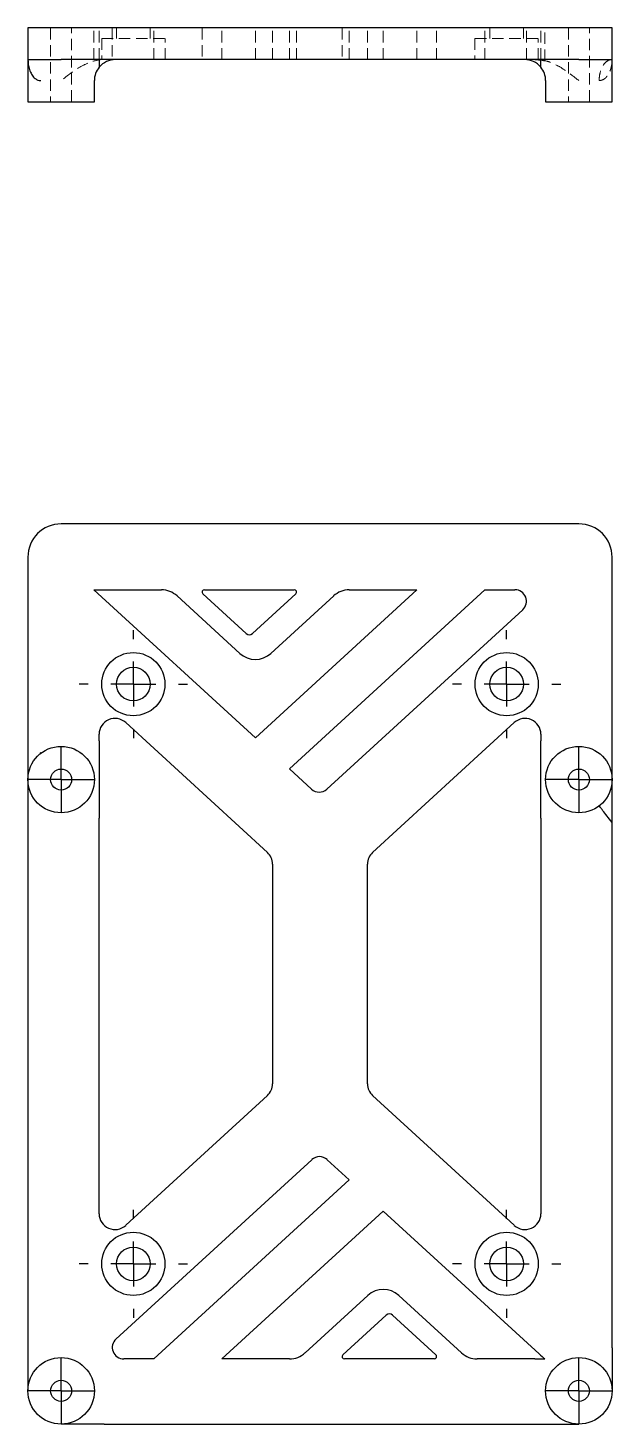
# Model space of a CAD drawing. Header units: millimetres. Extents: x 51 to 227, y 7 to 162.
# Drawn here: x 50.6 to 115.4, y 7 to 162.1 of the extents above.
import ezdxf

# ---------------------------------------------------------------- set-up
doc = ezdxf.new("R2010")
doc.units = ezdxf.units.MM
doc.linetypes.add('HIDDEN', pattern=[1.905, 1.27, -0.635])
doc.layers.add('10', color=7, linetype='Continuous')

# ---------------------------------------------------------------- blocks, each defined once
blk = doc.blocks.new('SW_CENTERMARKSYMBOL_0')
at = {"layer": '10', "color": 0}
for p, q in [((0, 2.5), (0, 3.67)), ((0, 0), (0, 2.5)), ((-2.5, 0), (-3.67, 0)), ((0, 0), (-2.5, 0)), ((0, 0), (0, -2.5)), ((0, 0), (2.5, 0)), ((2.5, 0), (3.67, 0)), ((0, -2.5), (0, -3.67))]:
    blk.add_line(p, q, dxfattribs=at)
blk = doc.blocks.new('SW_CENTERMARKSYMBOL_1')
at = {"layer": '10', "color": 0}
for p, q in [((0, 5), (0, 6.01)), ((0, 0), (0, 2.5)), ((-5, 0), (-6.01, 0)), ((0, 0), (-2.5, 0)), ((0, 0), (0, -2.5)), ((0, 0), (2.5, 0)), ((5, 0), (6.01, 0)), ((0, -5), (0, -6.01))]:
    blk.add_line(p, q, dxfattribs=at)
blk = doc.blocks.new('SW_CENTERMARKSYMBOL_2')
at = {"layer": '10', "color": 0}
for p, q in [((0, 5), (0, 6.01)), ((0, 0), (0, 2.5)), ((-5, 0), (-6.01, 0)), ((0, 0), (-2.5, 0)), ((0, 0), (0, -2.5)), ((0, 0), (2.5, 0)), ((5, 0), (6.01, 0)), ((0, -5), (0, -6.01))]:
    blk.add_line(p, q, dxfattribs=at)
blk = doc.blocks.new('SW_CENTERMARKSYMBOL_3')
at = {"layer": '10', "color": 0}
for p, q in [((0, 2.5), (0, 3.67)), ((0, 0), (0, 2.5)), ((-2.5, 0), (-3.67, 0)), ((0, 0), (-2.5, 0)), ((0, 0), (0, -2.5)), ((0, 0), (2.5, 0)), ((2.5, 0), (3.67, 0)), ((0, -2.5), (0, -3.67))]:
    blk.add_line(p, q, dxfattribs=at)
blk = doc.blocks.new('SW_CENTERMARKSYMBOL_4')
at = {"layer": '10', "color": 0}
for p, q in [((0, 2.5), (0, 3.67)), ((0, 0), (0, 2.5)), ((-2.5, 0), (-3.67, 0)), ((0, 0), (-2.5, 0)), ((0, 0), (0, -2.5)), ((0, 0), (2.5, 0)), ((2.5, 0), (3.67, 0)), ((0, -2.5), (0, -3.67))]:
    blk.add_line(p, q, dxfattribs=at)
blk = doc.blocks.new('SW_CENTERMARKSYMBOL_5')
at = {"layer": '10', "color": 0}
for p, q in [((0, 5), (0, 6.01)), ((0, 0), (0, 2.5)), ((-5, 0), (-6.01, 0)), ((0, 0), (-2.5, 0)), ((0, 0), (0, -2.5)), ((0, 0), (2.5, 0)), ((5, 0), (6.01, 0)), ((0, -5), (0, -6.01))]:
    blk.add_line(p, q, dxfattribs=at)
blk = doc.blocks.new('SW_CENTERMARKSYMBOL_6')
at = {"layer": '10', "color": 0}
for p, q in [((0, 5), (0, 6.01)), ((0, 0), (0, 2.5)), ((-5, 0), (-6.01, 0)), ((0, 0), (-2.5, 0)), ((0, 0), (0, -2.5)), ((0, 0), (2.5, 0)), ((5, 0), (6.01, 0)), ((0, -5), (0, -6.01))]:
    blk.add_line(p, q, dxfattribs=at)
blk = doc.blocks.new('SW_CENTERMARKSYMBOL_7')
at = {"layer": '10', "color": 0}
for p, q in [((0, 2.5), (0, 3.67)), ((0, 0), (0, 2.5)), ((-2.5, 0), (-3.67, 0)), ((0, 0), (-2.5, 0)), ((0, 0), (0, -2.5)), ((0, 0), (2.5, 0)), ((2.5, 0), (3.67, 0)), ((0, -2.5), (0, -3.67))]:
    blk.add_line(p, q, dxfattribs=at)

msp = doc.modelspace()

# ---------------------------------------------------------------- linework, layer by layer
at = {"color": 7, "linetype": 'Continuous', "lineweight": 25}
for p, q in [((50.56, 162.1), (50.56, 158.59)), ((54.25, 162.1), (50.56, 162.1)), ((111.75, 162.1), (54.25, 162.1)), ((115.44, 162.1), (111.75, 162.1)), ((115.44, 158.59), (115.44, 162.1)), ((50.56, 158.59), (50.56, 153.9)), ((50.56, 158.59), (54.25, 158.59)), ((111.75, 158.59), (54.25, 158.59)), ((107.34, 158.59), (107.5, 158.54)), ((111.75, 158.59), (115.44, 158.59)), ((115.44, 153.9), (115.44, 158.59)), ((57.94, 153.9), (57.94, 156.24)), ((108.06, 156.24), (108.06, 153.9)), ((50.56, 153.9), (57.94, 153.9)), ((108.06, 153.9), (115.44, 153.9)), ((111.75, 107), (54.25, 107)), ((50.56, 103.31), (50.56, 83.38)), ((115.44, 83.38), (115.44, 103.31)), ((57.89, 99.67), (65.4, 99.67)), ((75.82, 83.24), (57.89, 99.67)), ((70.16, 99.67), (80.14, 99.67)), ((93.76, 99.67), (75.82, 83.24)), ((79.6, 79.78), (101.32, 99.67)), ((86.24, 99.67), (93.76, 99.67)), ((101.32, 99.67), (104.65, 99.67)), ((67.13, 99), (74.1, 92.61)), ((74.8, 94.81), (69.98, 99.23)), ((80.31, 99.23), (75.49, 94.81)), ((77.55, 92.61), (84.52, 99)), ((105.51, 97.46), (83.77, 77.54)), ((61.42, 84.92), (77.16, 70.5)), ((88.84, 70.5), (104.58, 84.92)), ((50.56, 83.38), (50.56, 78.6)), ((58.47, 82.91), (58.47, 83.63)), ((107.53, 83.63), (107.53, 82.91)), ((115.44, 78.6), (115.44, 83.38)), ((51.94, 81.59), (52, 81.52)), ((82.05, 77.54), (79.6, 79.78)), ((50.56, 78.6), (50.56, 73.83)), ((115.44, 73.83), (115.44, 78.6)), ((50.56, 73.83), (50.56, 15.46)), ((58.47, 30.37), (58.47, 74.3)), ((107.53, 74.3), (107.53, 30.37)), ((115.44, 15.46), (115.44, 73.83)), ((77.73, 69.2), (77.73, 44.8)), ((88.27, 44.8), (88.27, 69.2)), ((77.16, 43.5), (61.42, 29.08)), ((104.58, 29.08), (88.84, 43.5)), ((60.34, 16.45), (82.08, 36.37)), ((83.81, 36.37), (86.25, 34.13)), ((86.25, 34.13), (64.54, 14.23)), ((72.1, 14.23), (90.03, 30.67)), ((90.03, 30.67), (107.34, 14.81)), ((88.31, 21.29), (81.34, 14.9)), ((98.73, 14.9), (91.76, 21.29)), ((85.54, 14.68), (90.36, 19.09)), ((91.05, 19.09), (95.87, 14.68)), ((64.54, 14.23), (61.21, 14.23)), ((79.61, 14.23), (72.1, 14.23)), ((95.7, 14.23), (85.71, 14.23)), ((106.87, 14.23), (100.45, 14.23)), ((59.02, 7), (106.98, 7))]:
    msp.add_line(p, q, dxfattribs=at)
at = {"color": 7, "linetype": 'HIDDEN', "lineweight": 18}
for p, q in [((53.08, 162.1), (53.08, 153.9)), ((55.42, 153.9), (55.42, 162.1)), ((57.89, 158.59), (57.89, 162.1)), ((58.47, 158.59), (58.47, 162.1)), ((59.93, 162.1), (59.93, 158.59)), ((60.4, 162.1), (60.4, 160.93)), ((64.15, 160.93), (64.15, 162.1)), ((64.54, 158.59), (64.54, 162.1)), ((69.9, 162.1), (69.9, 158.59)), ((72.1, 158.59), (72.1, 162.1)), ((75.82, 158.59), (75.82, 162.1)), ((77.73, 158.59), (77.73, 162.1)), ((79.6, 158.59), (79.6, 162.1)), ((80.4, 158.59), (80.4, 162.1)), ((85.46, 162.1), (85.46, 158.59)), ((86.25, 158.59), (86.25, 162.1)), ((88.27, 158.59), (88.27, 162.1)), ((88.27, 162.1), (88.27, 162.1)), ((90.03, 158.59), (90.03, 162.1)), ((93.76, 158.59), (93.76, 162.1)), ((95.95, 158.59), (95.95, 162.1)), ((101.32, 158.59), (101.32, 162.1)), ((101.85, 162.1), (101.85, 160.93)), ((105.6, 160.93), (105.6, 162.1)), ((105.93, 158.59), (105.93, 162.1)), ((107.53, 158.59), (107.53, 162.1)), ((107.53, 162.1), (107.53, 162.1)), ((107.97, 158.43), (107.97, 162.1)), ((110.58, 162.1), (110.58, 153.9)), ((112.92, 153.9), (112.92, 162.1)), ((58.76, 160.93), (65.79, 160.93)), ((58.76, 160.93), (58.76, 158.59)), ((65.79, 158.59), (65.79, 160.93)), ((100.21, 160.93), (107.24, 160.93)), ((100.21, 160.93), (100.21, 158.59)), ((107.24, 158.59), (107.24, 160.93)), ((88.27, 158.59), (88.27, 158.59)), ((106.98, 158.59), (107.05, 158.58)), ((107.5, 158.54), (107.97, 158.43)), ((107.53, 158.59), (107.53, 158.59))]:
    msp.add_line(p, q, dxfattribs=at)
at = {"color": 7, "linetype": 'Continuous', "lineweight": 25}
for centre, radius in [((62.27, 89.2), 3.51), ((103.73, 89.2), 3.51), ((62.27, 89.2), 1.87), ((103.73, 89.2), 1.87), ((54.25, 78.6), 3.69), ((111.75, 78.6), 3.69), ((54.25, 78.6), 1.17), ((111.75, 78.6), 1.17), ((62.27, 24.8), 3.51), ((103.73, 24.8), 3.51), ((62.27, 24.8), 1.87), ((103.73, 24.8), 1.87), ((54.25, 10.69), 3.69), ((111.75, 10.69), 3.69), ((54.25, 10.69), 1.17), ((111.75, 10.69), 1.17)]:
    msp.add_circle(centre, radius, dxfattribs=at)
for centre, radius, start, end in [((60.28, 156.24), 2.34, 90, 140.2457), ((105.72, 156.24), 2.34, 40.0708, 90), ((60.28, 156.24), 2.34, 140.3508, 180), ((105.72, 156.24), 2.34, 0, 39.6692), ((54.25, 103.31), 3.69, 90, 180), ((111.75, 103.31), 3.69, 0, 90), ((65.4, 97.12), 2.55, 47.5, 90), ((70.16, 99.42), 0.255, 90, 227.5), ((80.14, 99.42), 0.255, 312.5, 90), ((86.24, 97.12), 2.55, 90, 132.5), ((104.65, 98.4), 1.28, 312.5, 90), ((75.15, 95.19), 0.511, 227.5, 312.5), ((75.82, 94.5), 2.55, 227.5, 312.5), ((60.23, 83.63), 1.76, 47.5, 180), ((105.77, 83.63), 1.76, 360, 132.5), ((82.91, 78.48), 1.28, 227.5, 312.5), ((75.97, 69.2), 1.76, 0, 47.5), ((90.03, 69.2), 1.76, 132.5, 180), ((75.97, 44.8), 1.76, 312.5, 0), ((90.03, 44.8), 1.76, 180, 227.5), ((82.94, 35.43), 1.28, 47.5, 132.5), ((60.23, 30.37), 1.76, 180, 312.5), ((105.77, 30.37), 1.76, 227.5, 360), ((90.03, 19.41), 2.55, 47.5, 132.5), ((90.71, 18.72), 0.511, 47.5, 132.5), ((61.21, 15.51), 1.28, 132.5, 270), ((79.61, 16.79), 2.55, 270, 312.5), ((85.71, 14.49), 0.255, 132.5, 270), ((95.7, 14.49), 0.255, 270, 47.5), ((100.45, 16.79), 2.55, 227.5, 270)]:
    msp.add_arc(centre, radius, start, end, dxfattribs=at)
for points, knots in [([(50.57, 158.55), (50.57, 158.43), (50.58, 158.21), (50.62, 157.9), (50.69, 157.61), (50.78, 157.33), (50.9, 157.07), (51.04, 156.84), (51.19, 156.65), (51.34, 156.49), (51.5, 156.38), (51.71, 156.28), (51.88, 156.26), (52, 156.24)], [0, 0, 0, 0, 0.120126, 0.219995, 0.316488, 0.425297, 0.521441, 0.613202, 0.696242, 0.770937, 0.834611, 0.893563, 1, 1, 1, 1]), ([(58.47, 158.59), (58.47, 158.57), (58.47, 158.53), (58.47, 158.26), (58.47, 157.94), (58.47, 157.72), (58.47, 157.74), (58.47, 157.74)], [0, 0, 0, 0, 0.216815, 0.438707, 0.697049, 0.956531, 1, 1, 1, 1]), ([(106.87, 158.59), (106.96, 158.58), (107.14, 158.58), (107.36, 158.56), (107.49, 158.53), (107.53, 158.52)], [0, 0, 0, 0, 0.415355, 0.832955, 1, 1, 1, 1]), ([(107.53, 157.74), (107.53, 157.74), (107.53, 157.74), (107.53, 157.89), (107.53, 158.18), (107.53, 158.51), (107.53, 158.56), (107.53, 158.59)], [0, 0, 0, 0, 0.08737, 0.218503, 0.491934, 0.743846, 1, 1, 1, 1]), ([(58.47, 82.91), (58.47, 82.17), (58.47, 81.45), (58.47, 80.39), (58.47, 80.04), (58.47, 79.5), (58.47, 79.32), (58.47, 78.95), (58.47, 78.76), (58.47, 78.21), (58.47, 77.85), (58.47, 77.14), (58.47, 76.79), (58.47, 75.74), (58.47, 75.04), (58.47, 74.3)], [0, 0, 0, 0, 0.25, 0.25, 0.375, 0.375, 0.4375, 0.4375, 0.5, 0.5, 0.625, 0.625, 0.75, 0.75, 1, 1, 1, 1]), ([(107.53, 74.3), (107.53, 75.04), (107.53, 75.76), (107.53, 76.82), (107.53, 77.17), (107.53, 77.71), (107.53, 77.89), (107.53, 78.26), (107.53, 78.44), (107.53, 79), (107.53, 79.36), (107.53, 80.06), (107.53, 80.41), (107.53, 81.46), (107.53, 82.17), (107.53, 82.91)], [0, 0, 0, 0, 0.25, 0.25, 0.375, 0.375, 0.4375, 0.4375, 0.5, 0.5, 0.625, 0.625, 0.75, 0.75, 1, 1, 1, 1]), ([(50.56, 79.07), (50.57, 78.99), (50.57, 78.87), (50.56, 78.71), (50.56, 78.64), (50.56, 78.6)], [0, 0, 0, 0, 0.547093, 0.78221, 1, 1, 1, 1]), ([(115.44, 73.83), (115.25, 74.08), (115.06, 74.32), (114.71, 74.77), (114.56, 74.97), (114.29, 75.31), (114.18, 75.45), (114.04, 75.64), (114, 75.69), (114, 75.69)], [0, 0, 0, 0, 0.25, 0.25, 0.5, 0.5, 0.75, 0.75, 1, 1, 1, 1]), ([(50.56, 15.46), (50.56, 15), (50.56, 14.56), (50.56, 13.69), (50.56, 13.28), (50.56, 12.11), (50.56, 11.39), (50.56, 10.69)], [0, 0, 0, 0, 0.25, 0.25, 0.5, 0.5, 1, 1, 1, 1]), ([(115.44, 15.46), (115.44, 15), (115.44, 14.56), (115.44, 13.69), (115.44, 13.28), (115.44, 12.11), (115.44, 11.39), (115.44, 10.69)], [0, 0, 0, 0, 0.25, 0.25, 0.5, 0.5, 1, 1, 1, 1]), ([(59.02, 7), (58.57, 7), (58.12, 7), (57.26, 7), (56.85, 7), (55.67, 7), (54.96, 7), (54.25, 7)], [0, 0, 0, 0, 0.25, 0.25, 0.5, 0.5, 1, 1, 1, 1]), ([(106.98, 7), (107.43, 7), (107.88, 7), (108.74, 7), (109.15, 7), (110.33, 7), (111.04, 7), (111.75, 7)], [0, 0, 0, 0, 0.25, 0.25, 0.5, 0.5, 1, 1, 1, 1])]:
    msp.add_open_spline(points, degree=3, knots=knots, dxfattribs=at)
at = {"color": 7, "linetype": 'HIDDEN', "lineweight": 18}
for points, knots in [([(59.02, 158.59), (58.57, 158.59), (58.12, 158.5), (57.26, 158.23), (56.85, 158.04), (55.67, 157.38), (54.96, 156.8), (54.25, 156.24)], [0, 0, 0, 0, 0.25, 0.25, 0.5, 0.5, 1, 1, 1, 1]), ([(107.38, 158.55), (107.48, 158.54), (107.83, 158.52), (108.54, 158.31), (109.48, 157.89), (110.58, 157.17), (111.32, 156.59), (111.74, 156.25), (111.75, 156.24)], [0, 0, 0, 0, 0.061919, 0.209237, 0.438719, 0.673838, 0.997376, 1, 1, 1, 1]), ([(107.53, 158.52), (107.58, 158.52), (107.73, 158.49), (107.88, 158.45), (107.97, 158.43)], [0, 0, 0, 0, 0.376273, 1, 1, 1, 1]), ([(115.44, 158.59), (115.25, 158.59), (115.06, 158.52), (114.71, 158.29), (114.56, 158.12), (114.29, 157.68), (114.18, 157.42), (114.04, 156.86), (114, 156.55), (114, 156.24)], [0, 0, 0, 0, 0.25, 0.25, 0.5, 0.5, 0.75, 0.75, 1, 1, 1, 1]), ([(115.43, 158.53), (115.43, 158.42), (115.42, 158.21), (115.38, 157.9), (115.31, 157.61), (115.22, 157.33), (115.1, 157.06), (114.96, 156.84), (114.81, 156.64), (114.66, 156.49), (114.5, 156.38), (114.29, 156.28), (114.12, 156.26), (114, 156.24)], [0, 0, 0, 0, 0.115069, 0.215668, 0.312917, 0.422356, 0.518922, 0.611485, 0.695127, 0.770234, 0.833691, 0.892682, 1, 1, 1, 1]), ([(115.44, 158.53), (115.44, 158.54), (115.44, 158.56), (115.44, 158.58), (115.44, 158.59)], [0, 0, 0, 0, 0.512083, 1, 1, 1, 1])]:
    msp.add_open_spline(points, degree=3, knots=knots, dxfattribs=at)
at = {"color": 7, "linetype": 'Continuous', "lineweight": 25}
for points in [[(106.87, 14.23), (107.24, 14.23), (107.61, 14.23), (107.97, 14.23)], [(107.34, 14.81), (107.56, 14.61), (107.77, 14.42), (107.97, 14.23)]]:
    msp.add_open_spline(points, degree=3, dxfattribs=at)

# ---------------------------------------------------------------- block references
at = {"layer": '10'}
for name, p in [('SW_CENTERMARKSYMBOL_1', (62.27, 89.2)), ('SW_CENTERMARKSYMBOL_5', (103.73, 89.2)), ('SW_CENTERMARKSYMBOL_3', (54.25, 78.6)), ('SW_CENTERMARKSYMBOL_4', (111.75, 78.6)), ('SW_CENTERMARKSYMBOL_2', (62.27, 24.8)), ('SW_CENTERMARKSYMBOL_6', (103.73, 24.8)), ('SW_CENTERMARKSYMBOL_0', (54.25, 10.69)), ('SW_CENTERMARKSYMBOL_7', (111.75, 10.69))]:
    msp.add_blockref(name, p, dxfattribs=at)

doc.saveas('drawing.dxf')
